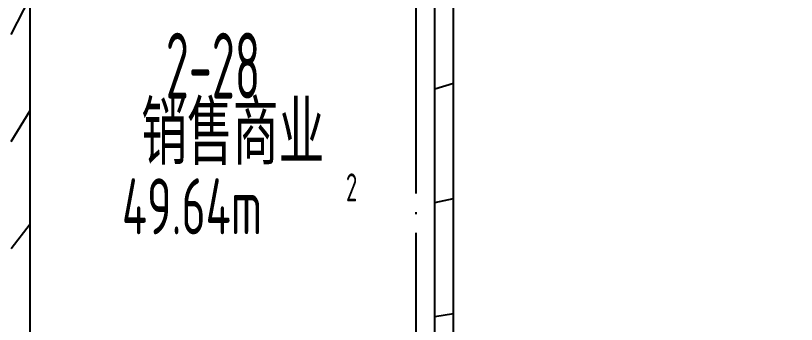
# Model space of a CAD drawing. Header units: inches. Extents: x 0 to 1813292486, y 0 to 3473589894.
# Drawn here: x 600561232 to 600569529, y 3473205920 to 3473209201 of the extents above; entities that cross this region are included whole.
import ezdxf

# ---------------------------------------------------------------- set-up
doc = ezdxf.new("R2010")
doc.units = ezdxf.units.IN
doc.header["$LTSCALE"] = 1000
doc.header["$MEASUREMENT"] = 0
doc.linetypes.add('AX-MALL-GIRD-200$0$DOTE', pattern=[2.4200000000000004, 2, -0.2, 0.02, -0.2])
for name, color, linetype in [('A-Anno-Note', 241, 'Continuous'), ('AX-MALL-DIM-P02$0$A-Detl-Thin', 131, 'Continuous'), ('AX-MALL-GIRD-200$0$A-Grid', 222, 'AX-MALL-GIRD-200$0$DOTE'), ('AX-MALL-P02-200$0$A-Anno-Note', 241, 'Continuous'), ('AX-MALL-WALL-P02$0$A-Anno-Note', 241, 'Continuous'), ('AX-MALL-WALL-P02-QT$0$A-Detl-Patt', 8, 'Continuous'), ('AX-MALL-WALL-P02-QT$0$A-Detl-Thin', 131, 'Continuous'), ('AX-MALL-WALL-P02-QT$0$A-Wall', 2, 'Continuous'), ('AX-MALL-WALL-P02-QT$0$A-Wall-Patt', 13, 'Continuous'), ('AX-MALL-WALL-P02-QT$0$A-Wind', 4, 'Continuous'), ('AX-MALL-WORD-P02$0$A-Anno-Note', 241, 'Continuous'), ('AX-MALL-WORD-P02$0$A-Spac-Iden', 231, 'Continuous'), ('AX-MALL-ZTKD-P02$0$A-Anno-Note', 241, 'Continuous')]:
    doc.layers.add(name, color=color, linetype=linetype)
doc.styles.add('AX-MALL-WORD-P02$0$_TCH_SPACE', font='gbenor.shx', dxfattribs={"bigfont": 'gbcbig.shx'})
doc.styles.add('AX-MALL-WORD-P02$0$STANDARD', font='gbenor.shx', dxfattribs={"bigfont": 'gbcbig.shx'})
pattern_1 = [(45, (0, 359.0227), (-353.55353201463, 353.55353201463), [])]

# ---------------------------------------------------------------- blocks, each defined once
blk = doc.blocks.new('AX-MALL-WORD-P02')
at = {"layer": 'AX-MALL-WORD-P02$0$A-Anno-Note', "style": 'AX-MALL-WORD-P02$0$STANDARD', "width": 0.6}
blk.add_text('2-28', height=700, rotation=339.5681613092015, dxfattribs=at).set_placement((600365847.9271832, 3473074321.218473))
at = {"layer": 'AX-MALL-WORD-P02$0$A-Anno-Note', "style": 'AX-MALL-WORD-P02$0$STANDARD'}
blk.add_text('销售商业', height=675.177304964539, rotation=339.5681613092015, dxfattribs=at).set_placement((600365357.3785622, 3473073753.624173))
at = {"layer": 'AX-MALL-WORD-P02$0$A-Spac-Iden', "style": 'AX-MALL-WORD-P02$0$_TCH_SPACE', "width": 0.7}
for s, height, p in [('49.64m', 595, (600364907.0240424, 3473073132.911563)), ('2', 297.5, (600367259.4763228, 3473072630.051475))]:
    blk.add_text(s, height=height, rotation=339.5681613091017, dxfattribs=at).set_placement(p)
blk = doc.blocks.new('AX-MALL-GIRD-200')
at = {"layer": 'AX-MALL-GIRD-200$0$A-Grid'}
blk.add_line((600401631.5671628, 3473162765.920172), (600362902.028213, 3473058802.19309), dxfattribs=at)
blk = doc.blocks.new('AX-MALL-WALL-P02-QT$0$tj')
at = {"layer": 'AX-MALL-WALL-P02-QT$0$A-Detl-Patt'}
h = blk.add_hatch(dxfattribs=at)
h.set_pattern_fill('STEEL', color=256, scale=100.0000000000001, angle=50.43183869082386)
h.set_pattern_definition([(75.00000000004839, (-14278.19445574284, 156289.8254051208), (-153.3407249234246, 41.08752340989569), []), (75.00000000004839, (-14317.88195610046, 156358.5661673546), (-153.3407249234246, 41.08752340989569), [])])
edge = h.paths.add_edge_path()
edge.add_line((88101.273016572, 47666.64152574539), (87883.93542659283, 47459.84604215622))
edge.add_line((87883.93542659283, 47459.84604215622), (91571.54751467705, 43584.64122533798))
edge.add_arc((262949.389629302, 558937.705083496), 543101.4133620498, 251.6057364187558, 260.0288666978238)
edge.add_arc((172180.8466627672, -2862.146247219684), 27099.9982179492, 64.7128659603706, 96.9316049602786, ccw=False)
edge.add_arc((262948.9730309481, 558936.3205539446), 543099.9677998082, 261.6155114784545, 271.7251478115656)
edge.add_line((279298.9759148359, 16082.51663446426), (279298.9759315252, 16382.65274763107))
edge.add_arc((262948.9742454757, 558936.3204835369), 542799.9676941936, 261.62020364125146, 271.7261014454634, ccw=False)
edge.add_arc((172180.8456921196, -2862.14609140989), 27400.00151046549, 64.80631838577902, 96.83815911678944)
edge.add_arc((262949.394896181, 558937.7037490648), 542801.4137571028, 251.6136389015772, 260.02417327084333, ccw=False)
edge.add_line((91737.26096642017, 43845.69257831573), (88101.273016572, 47666.64152574539))
blk = doc.blocks.new('AX-MALL-WALL-P02-QT')
at = {"layer": 'AX-MALL-WALL-P02-QT$0$A-Wall-Patt'}
h = blk.add_hatch(dxfattribs=at)
h.set_pattern_fill('普通砖', color=256, scale=200, style=0)
h.set_pattern_definition(pattern_1)
h.paths.add_polyline_path([(600362207.8316381, 3473068980.141268), (600362337.3465585, 3473069031.115572), (600365996.5006276, 3473078853.574225), (600365926.0646685, 3473078950.956051), (600365809.0829984, 3473078923.392792), (600362154.8300714, 3473069114.090531)])
h = blk.add_hatch(dxfattribs=at)
h.set_pattern_fill('普通砖', color=256, scale=200, style=0)
h.set_pattern_definition(pattern_1)
h.paths.add_polyline_path([(600366975.8554873, 3473068591.953695), (600370038.850872, 3473076814.11241), (600369913.9057859, 3473076860.658121), (600369816.5239596, 3473076790.222161), (600366788.4378581, 3473068661.772261)])
at = {"layer": 'AX-MALL-WALL-P02-QT$0$A-Wall'}
for p, q in [((600362337.3465585, 3473069031.115572), (600365996.5006276, 3473078853.574225)), ((600366788.4378581, 3473068661.772261), (600369816.5239596, 3473076790.222161)), ((600366975.8554873, 3473068591.953695), (600370038.850872, 3473076814.11241))]:
    blk.add_line(p, q, dxfattribs=at)
at = {"layer": 'AX-MALL-WALL-P02-QT$0$A-Detl-Thin', "rotation": 339.5681613091762}
blk.add_blockref('AX-MALL-WALL-P02-QT$0$tj', (600144118.6961328, 3473128496.287411), dxfattribs=at)
at = {"layer": 'AX-MALL-WALL-P02-QT$0$A-Wind'}
blk.add_blockref('AX-MALL-GIRD-200', (0, 0), dxfattribs=at)
blk = doc.blocks.new('AX-MALL-WALL-P02')
at = {"layer": 'AX-MALL-WALL-P02$0$A-Anno-Note'}
blk.add_blockref('AX-MALL-WORD-P02', (0, 0), dxfattribs=at)
blk.add_blockref('AX-MALL-WALL-P02-QT', (0, 0), dxfattribs=at)
blk = doc.blocks.new('AX-MALL-ZTKD-P02')
at = {"layer": 'AX-MALL-ZTKD-P02$0$A-Anno-Note'}
blk.add_blockref('AX-MALL-GIRD-200', (0, 0), dxfattribs=at)
blk = doc.blocks.new('AX-MALL-DIM-P02')
at = {"layer": 'AX-MALL-DIM-P02$0$A-Detl-Thin'}
blk.add_blockref('AX-MALL-ZTKD-P02', (-2.384185791015625e-06, 9.5367431640625e-07), dxfattribs=at)
blk = doc.blocks.new('AX-MALL-P02-200')
at = {"layer": 'AX-MALL-P02-200$0$A-Anno-Note'}
blk.add_blockref('AX-MALL-WALL-P02', (0, 0), dxfattribs=at)
blk.add_blockref('AX-MALL-DIM-P02', (0, 0), dxfattribs=at)

msp = doc.modelspace()

# ---------------------------------------------------------------- block references
at = {"layer": 'A-Anno-Note', "rotation": 20.43183869077545}
msp.add_blockref('AX-MALL-P02-200', (1250392458.527329, 9048125.682563305), dxfattribs=at)

doc.saveas('drawing.dxf')
